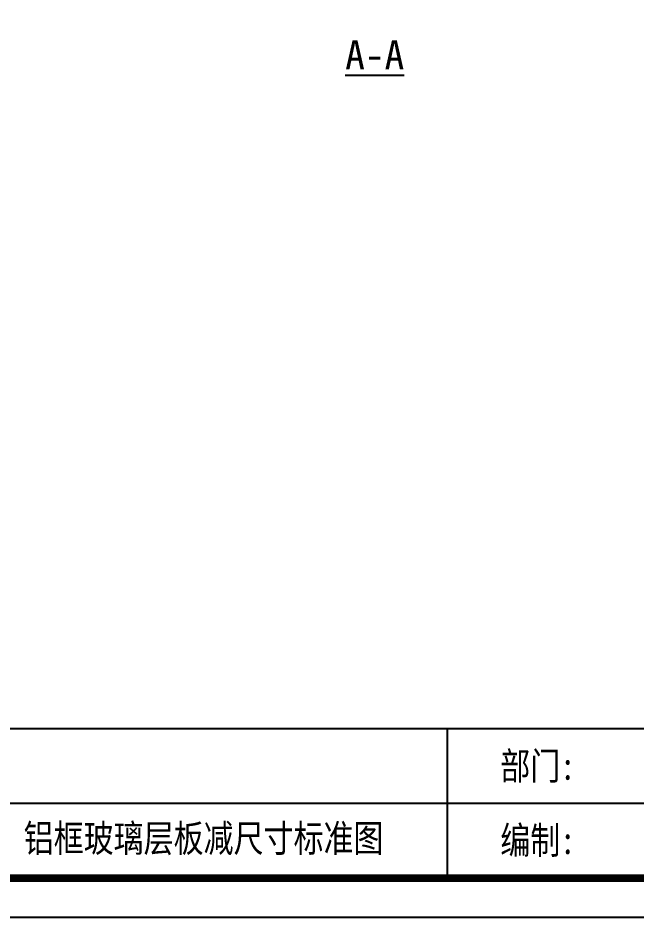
# Model space of a CAD drawing. Header units: millimetres. Extents: x 0 to 1097966, y -63096 to 223085.
# Drawn here: x 339895.5 to 340002.8, y -54349.4 to -54193.3 of the extents above; entities that cross this region are included whole.
import ezdxf

# ---------------------------------------------------------------- set-up
doc = ezdxf.new("R2010")
doc.units = ezdxf.units.MM
doc.layers.add('DZ-文字说明', color=1, linetype='Continuous')
doc.styles.add('DZ-宋体2.5', font='', dxfattribs={"width": 0.8, "height": 2.5})
doc.styles.add('宋体', font='')
doc.styles.get('DZ-宋体2.5').set_extended_font_data('SimSun')
doc.styles.get('宋体').set_extended_font_data('SimSun')

msp = doc.modelspace()

# ---------------------------------------------------------------- linework, layer by layer
msp.add_lwpolyline([(339686.218, -54349.356), (340253.218, -54349.356), (340253.218, -53948.406), (339686.218, -53948.406)], close=True)
at = {"const_width": 1.35}
msp.add_lwpolyline([(339692.968, -54342.606), (340246.468, -54342.606), (340246.468, -53955.156), (339692.968, -53955.156)], close=True, dxfattribs=at)
at = {"layer": 'DZ-文字说明', "color": 7}
for p, q in [((339970.083, -54342.606), (339970.083, -54316.628)), ((339782.299, -54329.617), (340246.468, -54329.617))]:
    msp.add_line(p, q, dxfattribs=at)
msp.add_lwpolyline([(339692.968, -54316.628), (340246.468, -54316.628), (340246.468, -54342.606), (339692.968, -54342.606)], close=True, dxfattribs=at)

# ---------------------------------------------------------------- texts
at = {"style": 'DZ-宋体2.5', "width": 0.8}
for s, p in [('部门:', (339979.26, -54325.523)), ('编制:', (339979.26, -54338.42))]:
    msp.add_text(s, height=4.7732, dxfattribs=at).set_placement(p)
at = {"color": 4, "insert": (339952.31, -54199.66), "char_height": 5.03079, "width": 6.26648, "attachment_point": 4, "style": '宋体'}
msp.add_mtext('{\\L\\C256;A-A}', dxfattribs=at)
at = {"color": 2, "style": 'DZ-宋体2.5', "width": 0.8}
msp.add_attdef('铝框玻璃层板减尺寸标准图', (339896.463, -54338.067), '', height=4.773, dxfattribs=at)

doc.saveas('drawing.dxf')
